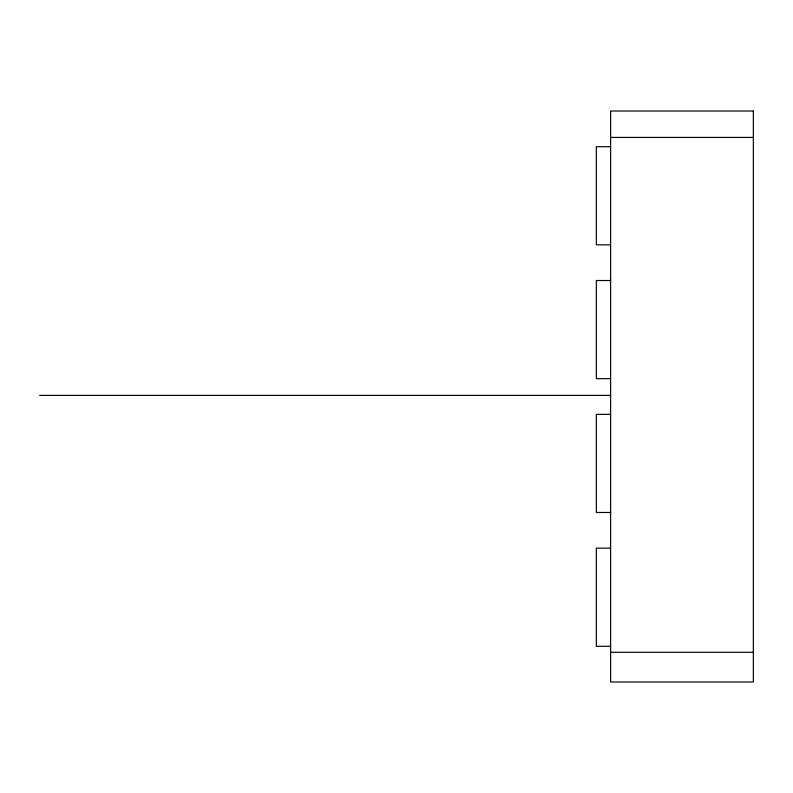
<?xml version="1.0" encoding="UTF-8"?>
<svg xmlns="http://www.w3.org/2000/svg" width="793" height="793" viewBox="0 0 793 793"><rect width="100%" height="100%" fill="white"/><g stroke="black" fill="none" stroke-linecap="round" stroke-linejoin="round"><path stroke-width="1.19" d="M610.61 137.427L753.35 137.427M610.61 146.705L596.336 146.705L596.336 244.839L610.61 244.839M610.61 280.524L596.336 280.524L596.336 378.657L610.61 378.657M39.65 395.39L610.61 395.39M610.61 414.342L596.336 414.342L596.336 512.476L610.61 512.476M610.61 548.161L596.336 548.161L596.336 646.295L610.61 646.295M610.61 652.292L753.35 652.292M753.35 111.02L610.61 111.02L610.61 681.98L753.35 681.98L753.35 111.02"/></g></svg>
